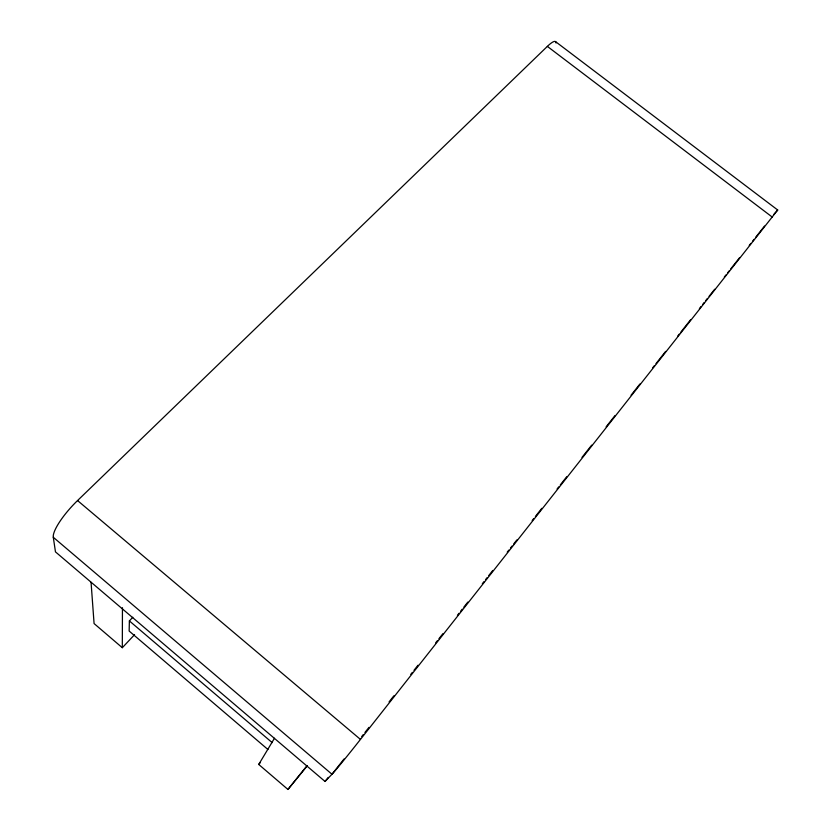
<?xml version="1.0" encoding="UTF-8"?>
<svg xmlns="http://www.w3.org/2000/svg" width="831" height="831" viewBox="0 0 831 831"><rect width="100%" height="100%" fill="white"/><g stroke="black" fill="none" stroke-linecap="round" stroke-linejoin="round"><path stroke-width="1.25" d="M91.057 582.292L94.08 623.551L122.313 647.713L122.448 607.7M132.825 617.256L129.376 620.913L129.148 631.051L267.956 749.52M307.356 765.725L287.942 789.45L258.721 764.447L274.479 738.25M555.43 41.55L777.712 210.014L360.457 739.413A36.793 0.727 -51.5 0 1 331.985 774.253L325.035 781.462L55.469 551.877L53.288 537.273A35.764 8.954 -47.5 0 1 77.553 500.553L547.359 46.391A27.61 5.235 -54.2 0 1 556.053 43.015M344.044 758.973L331.985 774.253L53.288 537.273M361.724 736.557L363.334 734.521M364.944 732.475L368.964 727.385M389.064 701.915L393.884 695.796M410.774 674.398L412.373 672.362M413.983 670.326L418.003 665.226M435.693 642.81L437.303 640.774M438.913 638.738L442.933 633.648M457.403 615.304L459.013 613.268M460.613 611.232L462.223 609.185M463.833 607.149L467.853 602.06M482.323 583.715L483.933 581.679M485.543 579.643L487.143 577.607M488.753 575.561L492.773 570.471M507.242 552.127L508.852 550.091M510.463 548.055L512.073 546.019M513.683 543.973L516.892 539.901M532.172 520.538L533.782 518.502M535.382 516.466L541.822 508.312M557.092 488.96L558.702 486.914M560.312 484.878L566.742 476.724M582.012 457.372L591.662 445.146M606.131 426.802L614.982 415.593M631.061 395.213L639.901 384.005M652.771 367.707L654.371 365.661M655.981 363.625L665.631 351.399M677.691 336.119L679.301 334.083M680.901 332.036L690.551 319.81M699.401 308.602L701 306.566M702.611 304.53L704.221 302.494M705.831 300.458L707.441 298.412M709.04 296.376L714.67 289.25M724.32 277.014L725.93 274.978M727.541 272.942L729.14 270.906M730.75 268.87L739.6 257.662M749.24 245.436L750.85 243.39M752.46 241.354L754.07 239.318M755.68 237.282L764.52 226.074M325.035 781.462L328.255 777.401M287.942 789.45L306.639 766.182M258.721 764.447L260.373 762.453M773.952 214.232L775.354 212.58M775.936 211.915L777.712 210.014M122.313 647.713L134.549 634.687M547.359 46.391L772.321 217.13M77.553 500.553L360.457 739.413M129.376 620.913L272.163 742.613"/></g></svg>
